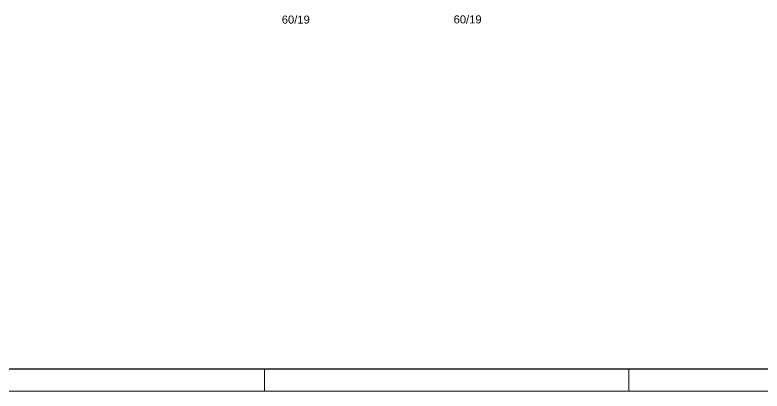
# Model space of a CAD drawing. Extents: x 1137 to 6709, y 1202 to 4823.
# Drawn here: x 2734 to 4834, y 1202 to 2258 of the extents above; entities that cross this region are included whole.
import ezdxf

# ---------------------------------------------------------------- set-up
doc = ezdxf.new("R2010")
doc.units = 0
doc.layers.add('216', color=7, linetype='Continuous')
doc.layers.add('FOLHA', color=255, linetype='Continuous', lineweight=5)
doc.styles.get("Standard").update_dxf_attribs({"font": 'arial.ttf'})

msp = doc.modelspace()

# ---------------------------------------------------------------- linework, layer by layer
at = {"color": 30}
msp.add_line((6648.31, 1263.07), (1289.59, 1263.07), dxfattribs=at)
at = {"layer": 'FOLHA'}
for p, q in [((3435.52, 1202.11), (3435.52, 1263.07)), ((4459.71, 1263.07), (4459.71, 1202.11)), ((6709.28, 1202.11), (1137.18, 1202.11))]:
    msp.add_line(p, q, dxfattribs=at)

# ---------------------------------------------------------------- texts
at = {"layer": '216'}
for p in [(3484.24, 2233.38), (3966.9, 2233.98)]:
    msp.add_text('60/19', height=22.5, dxfattribs=at).set_placement(p)

doc.saveas('drawing.dxf')
